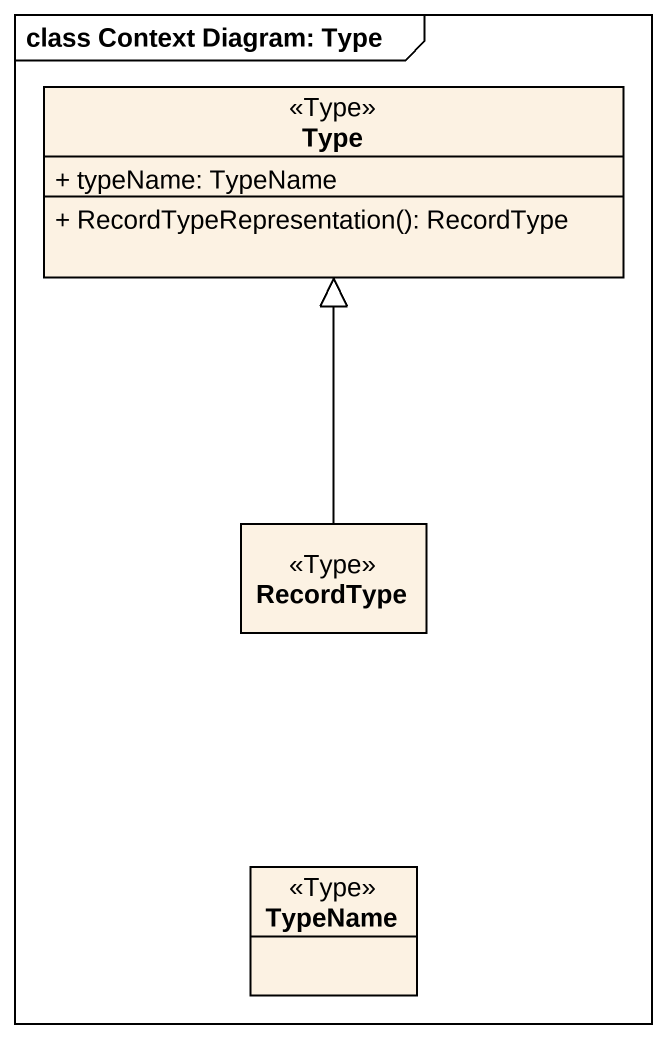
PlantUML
@startuml
mainframe class Context Diagram: Type
hide circle
hide empty members
skinparam classAttributeIconSize 0
class Type <<Type>> {
  + typeName: TypeName
  + RecordTypeRepresentation(): RecordType
}
class RecordType <<Type>>
class TypeName <<Type>>
RecordType -up-|> Type
@enduml
